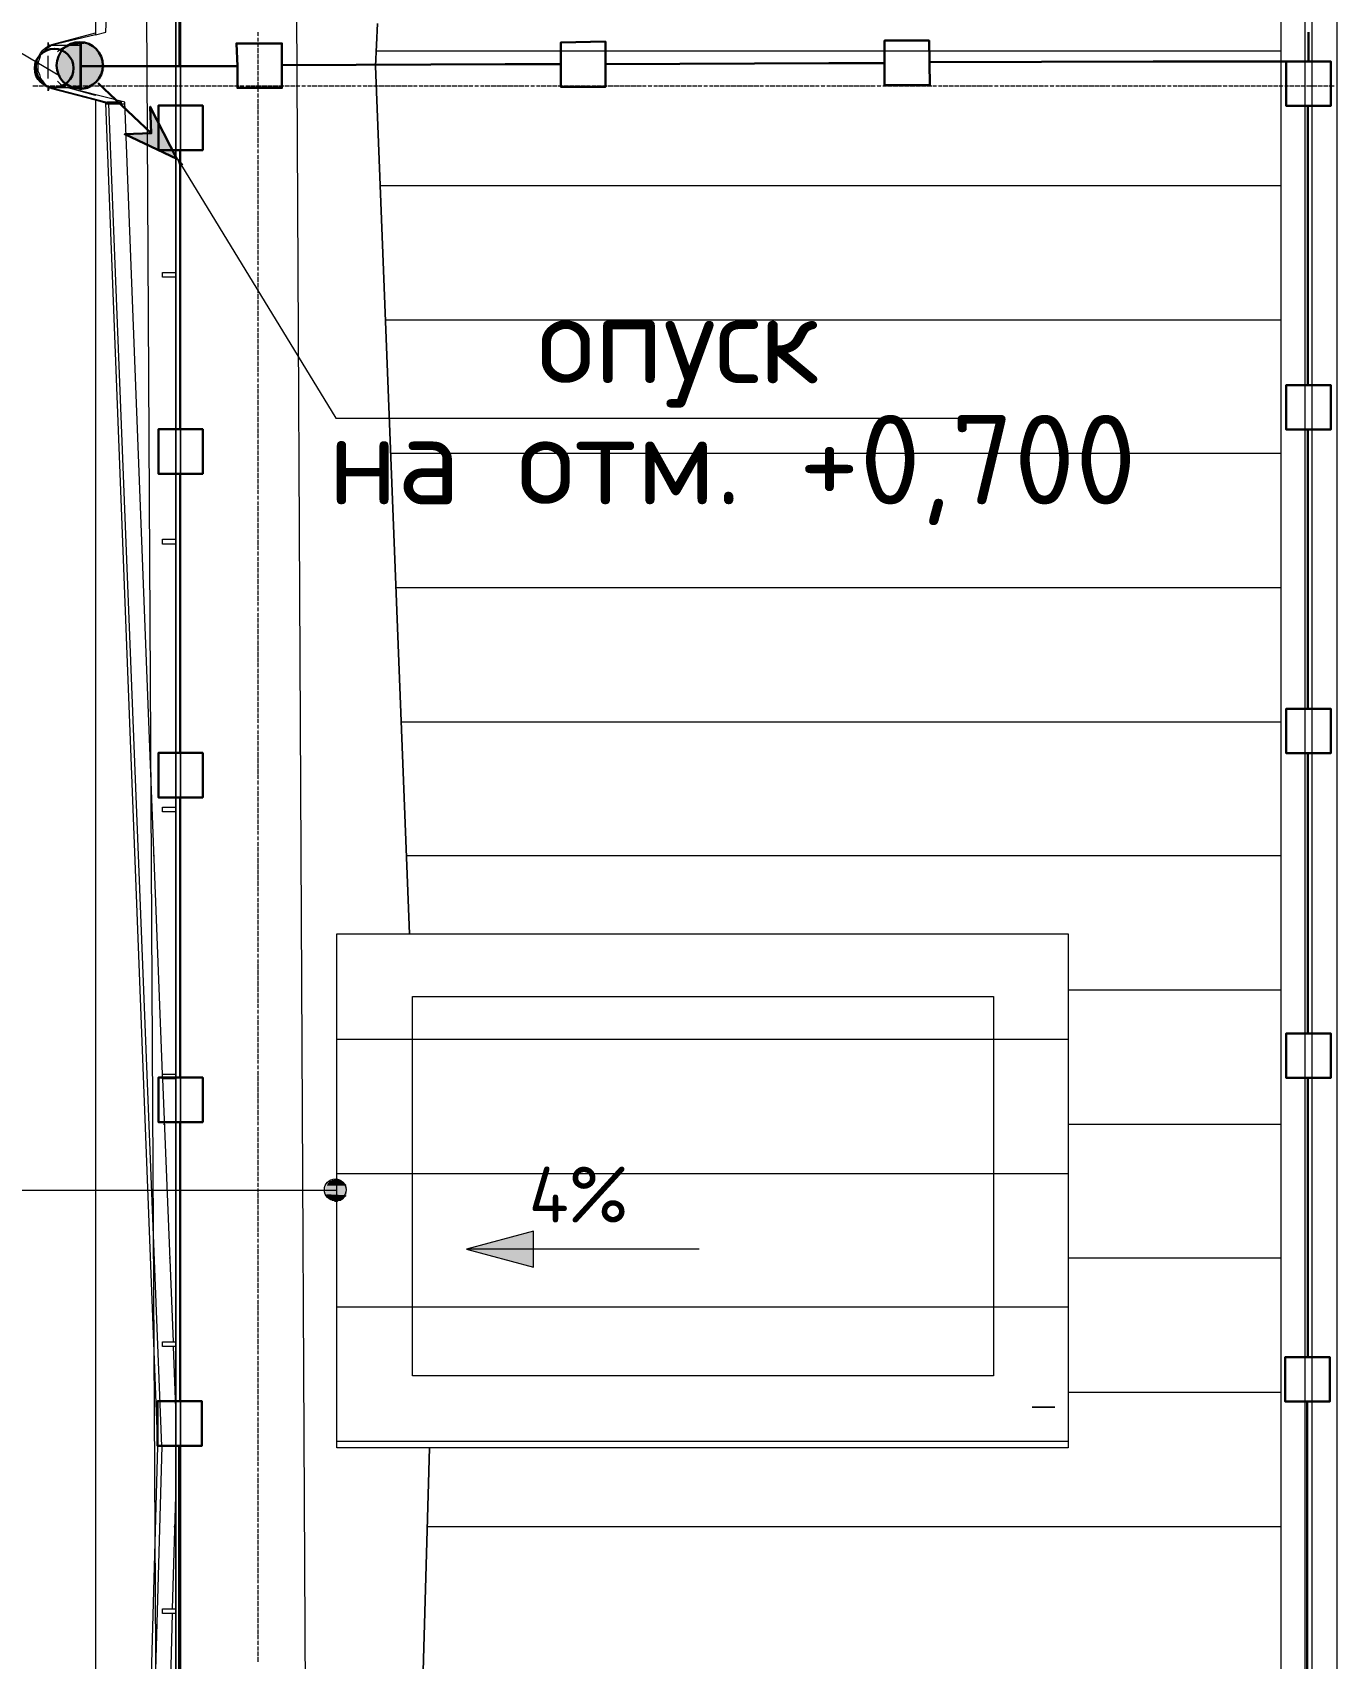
# Model space of a CAD drawing. Header units: millimetres. Extents: x -42533 to 645315, y 3457 to 82611.
# Drawn here: x 536172 to 542000, y 25284 to 32560 of the extents above; entities that cross this region are included whole.
import ezdxf

# ---------------------------------------------------------------- set-up
doc = ezdxf.new("R2010")
doc.units = ezdxf.units.MM
for name, color, linetype, true_color in [('PDF _!ЭОМ.Молниезащита', 7, 'Continuous', 0x954a95), ('PDF _Аннотация', 7, 'Continuous', 0xbababa), ('PDF _Антураж', 7, 'Continuous', 0xbababa), ('PDF _Крыша', 7, 'Continuous', 0xbababa), ('PDF _Крыша штриховка', 7, 'Continuous', 0xbababa), ('PDF _Обобщенные модели', 7, 'Continuous', 0xbababa), ('PDF _Ограждение', 7, 'Continuous', 0xbababa), ('PDF _Оси', 7, 'Continuous', 0xbababa), ('PDF _Отметки', 7, 'Continuous', 0xbababa), ('PDF _Размеры', 7, 'Continuous', 0xbababa)]:
    doc.layers.add(name, color=color, linetype=linetype, true_color=true_color)
doc.layers.add('PDF _Линии', color=7, linetype='Continuous')
doc.layers.add('PDF _Текст', color=7, linetype='Continuous')
doc.styles.add('PDF GOST Common', font='GOST_Common.ttf')
doc.styles.add('PDF ISOCPEUR', font='isocpeur.ttf')

msp = doc.modelspace()

# ---------------------------------------------------------------- linework, layer by layer
at = {"layer": 'PDF _!ЭОМ.Молниезащита', "color": 1, "lineweight": 30}
msp.add_lwpolyline([(530141.9, 44639, 0.234942), (527196, 28346.6, 0.234987), (538409.8, 16168)], format="xyb", dxfattribs=at)
at = {"layer": 'PDF _!ЭОМ.Молниезащита', "lineweight": 30}
msp.add_lwpolyline([(534124, 42260.2, 0.255689), (531285, 30685.2, 0.255762), (539501.6, 22054.6)], format="xyb", dxfattribs=at)
at = {"layer": 'PDF _!ЭОМ.Молниезащита', "color": 5, "lineweight": 30}
for points in [[(536830.8, 32409.5), (536830.8, 33409.1), (536830.8, 33659), (536733.4, 33659), (536733.4, 33858), (536932.5, 33858), (536932.5, 33659), (536830.8, 33659)], [(540189.5, 32426.5), (541189, 32430.7), (541883.6, 32430.7), (541883.6, 32562)], [(536390.4, 32409.5), (537089.2, 32409.5), (537085, 32511.2), (537288.3, 32511.2), (537288.3, 32312.1), (537089.2, 32312.1), (537089.2, 32409.5)], [(537288.3, 32413.8), (538287.8, 32418), (538537.7, 32418), (538537.7, 32515.4), (538736.7, 32519.7), (538736.7, 32316.4), (538537.7, 32316.4), (538537.7, 32418)], [(538736.7, 32418), (539736.3, 32422.3), (539986.2, 32422.3), (539986.2, 32523.9), (540185.2, 32523.9), (540189.5, 32324.8), (539986.2, 32324.8), (539986.2, 32422.3)], [(541881.5, 30982.2), (541881.5, 31981.8), (541881.5, 32231.7), (541784.1, 32231.7), (541784.1, 32430.7), (541983.1, 32430.7), (541983.1, 32231.7), (541881.5, 32231.7)], [(536833, 30784.5), (536833, 31784), (536833, 32033.9), (536735.5, 32033.9), (536735.5, 32233), (536934.6, 32233), (536934.6, 32033.9), (536833, 32033.9)], [(541881.5, 29533.7), (541881.5, 30533.3), (541881.5, 30783.2), (541784.1, 30783.2), (541784.1, 30982.2), (541983.1, 30982.2), (541983.1, 30783.2), (541881.5, 30783.2)], [(536833, 29336), (536833, 30335.5), (536833, 30585.4), (536735.5, 30585.4), (536735.5, 30784.5), (536934.6, 30784.5), (536934.6, 30585.4), (536833, 30585.4)], [(541881.5, 28081), (541881.5, 29084.8), (541881.5, 29334.7), (541784.1, 29334.7), (541784.1, 29533.7), (541983.1, 29533.7), (541983.1, 29334.7), (541881.5, 29334.7)], [(536833, 27883.3), (536833, 28887), (536833, 29136.9), (536735.5, 29136.9), (536735.5, 29336), (536934.6, 29336), (536934.6, 29136.9), (536833, 29136.9)], [(541881.5, 26632.5), (541881.5, 27632.1), (541881.5, 27882), (541784.1, 27882), (541784.1, 28081), (541983.1, 28081), (541983.1, 27882), (541881.5, 27882)], [(536833, 26434.8), (536833, 27434.3), (536833, 27684.2), (536735.5, 27684.2), (536735.5, 27883.3), (536934.6, 27883.3), (536934.6, 27684.2), (536833, 27684.2)], [(541877.3, 25184), (541877.3, 26183.6), (541877.3, 26433.5), (541779.8, 26433.5), (541779.8, 26632.5), (541978.9, 26632.5), (541978.9, 26433.5), (541877.3, 26433.5)], [(536828.7, 24986.3), (536828.7, 25985.8), (536828.7, 26235.7), (536731.3, 26235.7), (536731.3, 26434.8), (536930.4, 26434.8), (536930.4, 26235.7), (536828.7, 26235.7)]]:
    msp.add_lwpolyline(points, dxfattribs=at)
at = {"layer": 'PDF _!ЭОМ.Молниезащита', "lineweight": 30}
msp.add_lwpolyline([(536466.6, 32333.3), (536703.8, 32108.8), (536585.2, 32104.6), (536818.1, 31994.5), (536699.5, 32227.4), (536703.8, 32108.8)], dxfattribs=at)
at = {"layer": 'PDF _!ЭОМ.Молниезащита', "color": 251, "lineweight": 5, "true_color": 0x545454}
msp.add_lwpolyline([(536839.3, 31964.8), (537529.7, 30834), (540426.6, 30834)], dxfattribs=at)
at = {"layer": 'PDF _!ЭОМ.Молниезащита', "color": 116, "lineweight": 30, "true_color": 0x136734}
msp.add_circle((543274.8, 33878.4), 12301.6, dxfattribs=at)
at = {"layer": 'PDF _!ЭОМ.Молниезащита', "lineweight": 30}
msp.add_circle((536383.6, 32412.9), 103.8, dxfattribs=at)
at = {"layer": 'PDF _!ЭОМ.Молниезащита', "lineweight": 13}
msp.add_arc((541973.2, 33883.9), 18066.6, 258.64082, 32.4196, dxfattribs=at)
at = {"layer": 'PDF _!ЭОМ.Молниезащита', "transparency": 33554559}
for points in [[(536487.8, 32447.7), (536292.9, 32447.7), (536479.3, 32464.6)], [(536292.9, 32447.7), (536479.3, 32464.6), (536301.4, 32464.6)], [(536479.3, 32464.6), (536301.4, 32464.6), (536466.6, 32477.3)], [(536301.4, 32464.6), (536466.6, 32477.3), (536314.1, 32477.3)], [(536466.6, 32477.3), (536314.1, 32477.3), (536453.9, 32494.3)], [(536314.1, 32477.3), (536453.9, 32494.3), (536326.8, 32494.3)], [(536453.9, 32494.3), (536326.8, 32494.3), (536437, 32502.7)], [(536326.8, 32494.3), (536437, 32502.7), (536343.8, 32502.7)], [(536437, 32502.7), (536343.8, 32502.7), (536420, 32511.2)], [(536343.8, 32502.7), (536420, 32511.2), (536360.7, 32511.2)], [(536420, 32511.2), (536360.7, 32511.2), (536398.8, 32511.2)], [(536360.7, 32511.2), (536398.8, 32511.2), (536381.9, 32511.2)], [(536496.2, 32409.5), (536284.5, 32409.5), (536492, 32426.5)], [(536284.5, 32409.5), (536492, 32426.5), (536288.7, 32426.5)], [(536288.7, 32388.4), (536496.2, 32409.5), (536284.5, 32409.5)], [(536492, 32426.5), (536288.7, 32426.5), (536487.8, 32447.7)], [(536288.7, 32426.5), (536487.8, 32447.7), (536292.9, 32447.7)], [(536492, 32388.4), (536288.7, 32388.4), (536496.2, 32409.5)], [(536292.9, 32371.4), (536492, 32388.4), (536288.7, 32388.4)], [(536487.8, 32371.4), (536292.9, 32371.4), (536492, 32388.4)], [(536301.4, 32354.5), (536487.8, 32371.4), (536292.9, 32371.4)], [(536479.3, 32354.5), (536301.4, 32354.5), (536487.8, 32371.4)], [(536314.1, 32337.5), (536479.3, 32354.5), (536301.4, 32354.5)], [(536466.6, 32337.5), (536314.1, 32337.5), (536479.3, 32354.5)], [(536326.8, 32324.8), (536466.6, 32337.5), (536314.1, 32337.5)], [(536453.9, 32324.8), (536326.8, 32324.8), (536466.6, 32337.5)], [(536343.8, 32316.4), (536453.9, 32324.8), (536326.8, 32324.8)], [(536437, 32316.4), (536343.8, 32316.4), (536453.9, 32324.8)], [(536360.7, 32307.9), (536437, 32316.4), (536343.8, 32316.4)], [(536420, 32307.9), (536360.7, 32307.9), (536437, 32316.4)], [(536381.9, 32303.7), (536420, 32307.9), (536360.7, 32307.9)], [(536398.8, 32303.7), (536381.9, 32303.7), (536420, 32307.9)], [(536703.8, 32108.8), (536763.1, 32108.8), (536699.5, 32227.4)], [(536585.2, 32104.6), (536703.8, 32108.8), (536763.1, 32108.8)], [(536585.2, 32104.6), (536763.1, 32104.6), (536763.1, 32108.8)], [(536818.1, 31994.5), (536763.1, 32104.6), (536585.2, 32104.6)]]:
    msp.add_solid(points, dxfattribs=at)
at = {"layer": 'PDF _!ЭОМ.Молниезащита', "color": 251, "true_color": 0x545454, "transparency": 33554559}
msp.add_solid([(536830.8, 31960.6), (536813.9, 32007.2), (536847.8, 31969.1)], dxfattribs=at)
at = {"layer": 'PDF _Аннотация', "color": 8, "lineweight": 9}
msp.add_lwpolyline([(536297.2, 32363), (534717.4, 33299), (534459, 33299), (534420.9, 33299)], dxfattribs=at)
at = {"layer": 'PDF _Антураж', "color": 8, "lineweight": 18}
msp.add_lwpolyline([(537860, 28525.7), (537707.6, 32409.5), (537716, 32600.1), (537707.6, 32409.5)], close=True, dxfattribs=at)
msp.add_lwpolyline([(536453.9, 32257.1), (536259.1, 32307.9, -0.698204), (536259.1, 32507), (536453.9, 32557.8)], format="xyb", dxfattribs=at)
for points in [[(536453.9, 32549.3), (536259.1, 32502.7), (536246.4, 32494.3), (536233.7, 32485.8), (536220.9, 32473.1), (536208.2, 32460.4), (536204, 32443.4), (536195.5, 32422.3), (536195.5, 32405.3), (536195.5, 32388.4), (536204, 32371.4), (536208.2, 32354.5), (536220.9, 32337.5), (536233.7, 32324.8), (536246.4, 32316.4), (536259.1, 32312.1), (536504.7, 32248.6)], [(536259.1, 32502.7), (536331.1, 32502.7), (536314.1, 32494.3), (536297.2, 32485.8), (536284.5, 32473.1)], [(536754.6, 27898.9), (536585.2, 32248.6), (536386.1, 32299.4), (536386.1, 32515.4), (536331.1, 32502.7)], [(537707.6, 32409.5), (537707.6, 32409.5)], [(536284.5, 32341.8), (536297.2, 32329.1), (536314.1, 32316.4), (536331.1, 32312.1), (536259.1, 32312.1)], [(536453.9, 32278.3), (536331.1, 32312.1)], [(536504.7, 32244.4), (536500.5, 32244.4)], [(536500.5, 32240.1), (536513.2, 32240.1)], [(536572.5, 32248.6), (536504.7, 32248.6), (536504.7, 32244.4), (536572.5, 32244.4)], [(536733.4, 26234.4), (536750.4, 26234.4), (536813.9, 26234.4), (536750.4, 26234.4), (536513.2, 32240.1), (536585.2, 32240.1)], [(536754.6, 27877.7), (536801.2, 26700.3)], [(536801.2, 26679.1), (536813.9, 26365.7)], [(536733.4, 26238.6), (536750.4, 26234.4), (536576.7, 20055), (536559.8, 20055)], [(537817.7, 21126.6), (537805, 21126.6), (537949, 26225.9), (537805, 21126.6)], [(536813.9, 26060.8), (536797, 25505.9)], [(536797, 25484.8), (536767.3, 24307.3)]]:
    msp.add_lwpolyline(points, dxfattribs=at)
at = {"layer": 'PDF _Крыша', "color": 8, "lineweight": 9}
msp.add_lwpolyline([(536453.9, 32282.5), (536453.9, 32278.3)], dxfattribs=at)
msp.add_lwpolyline([(537533.9, 26225.9), (537533.9, 28525.7), (540807.8, 28525.7), (540807.8, 26225.9)], close=True, dxfattribs=at)
at = {"layer": 'PDF _Крыша штриховка', "color": 8, "lineweight": 9}
for points in [[(537711.8, 32477.3), (541760.8, 32477.3)], [(536597.9, 31875.9), (536597.9, 31875.9)], [(537728.7, 31875.9), (541760.8, 31875.9)], [(536619.1, 31274.5), (536623.3, 31274.5)], [(537754.1, 31274.5), (541760.8, 31274.5)], [(536644.5, 30677.3), (536644.5, 30677.3)], [(537775.3, 30677.3), (541760.8, 30677.3)], [(536665.7, 30075.9), (536669.9, 30075.9)], [(537800.7, 30075.9), (541760.8, 30075.9)], [(536691.1, 29474.5), (536691.1, 29474.5)], [(537821.9, 29474.5), (541760.8, 29474.5)], [(536712.2, 28877.3), (536716.5, 28877.3)], [(537847.3, 28877.3), (541760.8, 28877.3)], [(536737.7, 28275.8), (536737.7, 28275.8)], [(540807.8, 28275.8), (541760.8, 28275.8)], [(537533.9, 28055.6), (540807.8, 28055.6)], [(536758.8, 27674.4), (536763.1, 27674.4)], [(540807.8, 27674.4), (541760.8, 27674.4)], [(537533.9, 27454.2), (540807.8, 27454.2)], [(536784.2, 27077.2), (536788.5, 27077.2)], [(540807.8, 27077.2), (541760.8, 27077.2)], [(537533.9, 26857), (540807.8, 26857)], [(536809.7, 26475.8), (536809.7, 26475.8)], [(540807.8, 26475.8), (541760.8, 26475.8)], [(537533.9, 26255.6), (540807.8, 26255.6)], [(536805.4, 25874.4), (536809.7, 25874.4)], [(537940.5, 25874.4), (541760.8, 25874.4)]]:
    msp.add_lwpolyline(points, dxfattribs=at)
at = {"layer": 'PDF _Линии', "color": 8, "lineweight": 9}
for points in [[(553827.3, 24730.9), (582318.5, 24654.6), (582229.5, 32125.8), (589577.9, 32125.8), (589577.9, 54975.5), (598506, 54975.5), (598785.5, 20686.1), (592369, 20686.1), (592432.5, 12524.6), (585626.3, 12571.2), (585592.4, 14451.7), (550752.4, 14451.7), (550752.4, 12478), (543802.2, 12478), (543764.1, 20783.5), (537415.3, 20800.5), (537356, 32655.2)], [(536682.6, 32651), (536750.4, 20131.3), (543124.6, 20114.3)]]:
    msp.add_lwpolyline(points, dxfattribs=at)
for points in [[(536500.5, 32562), (536720.7, 38250.1), (536500.5, 43929.7), (536453.9, 43942.4), (536453.9, 32549.3)], [(536873.2, 19877.2), (536869, 19906.8), (536559.8, 19974.6), (536733.4, 26234.4), (536500.5, 32244.4), (536453.9, 32257.1), (536453.9, 19877.2)], [(540473.2, 26547.8), (537872.7, 26547.8), (537872.7, 28246.2), (540473.2, 28246.2)]]:
    msp.add_lwpolyline(points, close=True, dxfattribs=at)
at = {"layer": 'PDF _Линии', "color": 8, "lineweight": 30}
msp.add_circle((536269.3, 32400.2), 86.8, dxfattribs=at)
at = {"layer": 'PDF _Обобщенные модели', "color": 8, "lineweight": 18}
msp.add_lwpolyline([(542010.7, 24866.4), (541900.5, 24866.4), (541866.7, 24866.4), (541760.8, 24866.4), (541760.8, 50863), (541866.7, 50863), (541900.5, 50863), (542010.7, 50863)], close=True, dxfattribs=at)
for points in [[(541866.7, 50863), (541866.7, 24866.4)], [(541900.5, 24866.4), (541900.5, 50863)], [(536242.1, 32494.3), (536242.1, 32515.4), (536242.1, 32507), (536250.6, 32502.7)], [(536242.1, 32354.5), (536242.1, 32409.5), (536242.1, 32456.1)], [(536339.5, 32502.7), (536369.2, 32502.7), (536386.1, 32502.7)], [(536390.4, 32507), (536390.4, 32515.4), (536390.4, 32409.5), (536390.4, 32303.7), (536390.4, 32307.9)], [(536246.4, 32312.1), (536242.1, 32299.4), (536242.1, 32316.4)], [(536386.1, 32312.1), (536377.7, 32316.4), (536364.9, 32316.4), (536326.8, 32312.1)]]:
    msp.add_lwpolyline(points, dxfattribs=at)
at = {"layer": 'PDF _Ограждение', "color": 8, "lineweight": 9}
for points in [[(536813.9, 20499.8), (536813.9, 55458.3), (536835.1, 55458.3), (536835.1, 20512.5), (536835.1, 55458.3), (536813.9, 55458.3), (536813.9, 20499.8), (536822.4, 20499.8)], [(536754.6, 31486.2), (536792.7, 31486.2), (536813.9, 31486.2), (536813.9, 31465.1), (536792.7, 31465.1), (536754.6, 31465.1)], [(536754.6, 30291.9), (536792.7, 30291.9), (536813.9, 30291.9), (536813.9, 30270.7), (536792.7, 30270.7), (536754.6, 30270.7)], [(536754.6, 29093.3), (536792.7, 29093.3), (536813.9, 29093.3), (536813.9, 29072.1), (536792.7, 29072.1), (536754.6, 29072.1)], [(536754.6, 27898.9), (536792.7, 27898.9), (536813.9, 27898.9), (536813.9, 27877.7), (536792.7, 27877.7), (536754.6, 27877.7)], [(536754.6, 26700.3), (536792.7, 26700.3), (536813.9, 26700.3), (536813.9, 26679.1), (536792.7, 26679.1), (536754.6, 26679.1)], [(536754.6, 25505.9), (536792.7, 25505.9), (536813.9, 25505.9), (536813.9, 25484.8), (536792.7, 25484.8), (536754.6, 25484.8)]]:
    msp.add_lwpolyline(points, close=True, dxfattribs=at)
msp.add_lwpolyline([(540748.5, 26408.1), (540646.9, 26408.1), (540748.5, 26408.1)], dxfattribs=at)
at = {"layer": 'PDF _Оси', "color": 8, "lineweight": 9}
for points in [[(537182.4, 32545.1), (537182.4, 32562)], [(537182.4, 32540.8), (537182.4, 32540.8)], [(537182.4, 32519.7), (537182.4, 32536.6)], [(537182.4, 32515.4), (537182.4, 32515.4)], [(537182.4, 32494.3), (537182.4, 32511.2)], [(537182.4, 32468.8), (537182.4, 32490)], [(537182.4, 32443.4), (537182.4, 32464.6)], [(537182.4, 32418), (537182.4, 32439.2)], [(537182.4, 32392.6), (537182.4, 32413.8)], [(537182.4, 32367.2), (537182.4, 32388.4)], [(536174.4, 32320.6), (536195.5, 32320.6)], [(536199.8, 32320.6), (536220.9, 32320.6)], [(536225.2, 32320.6), (536246.4, 32320.6)], [(536250.6, 32320.6), (536271.8, 32320.6)], [(536276, 32320.6), (536297.2, 32320.6)], [(536301.4, 32320.6), (536322.6, 32320.6)], [(536326.8, 32320.6), (536343.8, 32320.6)], [(536348, 32320.6), (536348, 32320.6)], [(536352.2, 32320.6), (536369.2, 32320.6)], [(536373.4, 32320.6), (536394.6, 32320.6)], [(536398.8, 32320.6), (536420, 32320.6)], [(536424.2, 32320.6), (536445.4, 32320.6)], [(536449.7, 32320.6), (536470.8, 32320.6)], [(536475.1, 32320.6), (536496.2, 32320.6)], [(536500.5, 32320.6), (536521.7, 32320.6)], [(536525.9, 32320.6), (536547.1, 32320.6)], [(536551.3, 32320.6), (536572.5, 32320.6)], [(536576.7, 32320.6), (536593.7, 32320.6)], [(536597.9, 32320.6), (536597.9, 32320.6)], [(536602.1, 32320.6), (536619.1, 32320.6)], [(536623.3, 32320.6), (536623.3, 32320.6)], [(536627.5, 32320.6), (536644.5, 32320.6)], [(536648.7, 32320.6), (536669.9, 32320.6)], [(536674.1, 32320.6), (536695.3, 32320.6)], [(536699.5, 32320.6), (536720.7, 32320.6)], [(536725, 32320.6), (536746.1, 32320.6)], [(536750.4, 32320.6), (536771.5, 32320.6)], [(536775.8, 32320.6), (536797, 32320.6)], [(536801.2, 32320.6), (536822.4, 32320.6)], [(536826.6, 32320.6), (536843.5, 32320.6)], [(536847.8, 32320.6), (536847.8, 32320.6)], [(536852, 32320.6), (536869, 32320.6)], [(536873.2, 32320.6), (536873.2, 32320.6)], [(536877.4, 32320.6), (536894.4, 32320.6)], [(536898.6, 32320.6), (536919.8, 32320.6)], [(536924, 32320.6), (536945.2, 32320.6)], [(536949.4, 32320.6), (536970.6, 32320.6)], [(536974.8, 32320.6), (536996, 32320.6)], [(537000.3, 32320.6), (537021.4, 32320.6)], [(537025.7, 32320.6), (537046.8, 32320.6)], [(537051.1, 32320.6), (537072.3, 32320.6)], [(537076.5, 32320.6), (537097.7, 32320.6)], [(537101.9, 32320.6), (537118.8, 32320.6)], [(537123.1, 32320.6), (537123.1, 32320.6)], [(537127.3, 32320.6), (537144.3, 32320.6)], [(537148.5, 32320.6), (537169.7, 32320.6)], [(537173.9, 32320.6), (537195.1, 32320.6)], [(537182.4, 32341.8), (537182.4, 32363)], [(537182.4, 32316.4), (537182.4, 32337.5)], [(537182.4, 32295.2), (537182.4, 32312.1)], [(537199.3, 32320.6), (537220.5, 32320.6)], [(537224.7, 32320.6), (537245.9, 32320.6)], [(537250.1, 32320.6), (537271.3, 32320.6)], [(537275.5, 32320.6), (537296.7, 32320.6)], [(537301, 32320.6), (537322.1, 32320.6)], [(537326.4, 32320.6), (537347.5, 32320.6)], [(537351.8, 32320.6), (537368.7, 32320.6)], [(537373, 32320.6), (537373, 32320.6)], [(537377.2, 32320.6), (537394.1, 32320.6)], [(537398.4, 32320.6), (537398.4, 32320.6)], [(537402.6, 32320.6), (537419.6, 32320.6)], [(537423.8, 32320.6), (537445, 32320.6)], [(537449.2, 32320.6), (537470.4, 32320.6)], [(537474.6, 32320.6), (537495.8, 32320.6)], [(537500, 32320.6), (537521.2, 32320.6)], [(537525.4, 32320.6), (537546.6, 32320.6)], [(537550.8, 32320.6), (537572, 32320.6)], [(537576.3, 32320.6), (537597.4, 32320.6)], [(537601.7, 32320.6), (537618.6, 32320.6)], [(537622.8, 32320.6), (537622.8, 32320.6)], [(537627.1, 32320.6), (537644, 32320.6)], [(537648.3, 32320.6), (537648.3, 32320.6)], [(537652.5, 32320.6), (537669.4, 32320.6)], [(537673.7, 32320.6), (537694.8, 32320.6)], [(537699.1, 32320.6), (537720.3, 32320.6)], [(537724.5, 32320.6), (537745.7, 32320.6)], [(537749.9, 32320.6), (537771.1, 32320.6)], [(537775.3, 32320.6), (537796.5, 32320.6)], [(537800.7, 32320.6), (537821.9, 32320.6)], [(537826.1, 32320.6), (537847.3, 32320.6)], [(537851.6, 32320.6), (537872.7, 32320.6)], [(537877, 32320.6), (537893.9, 32320.6)], [(537898.1, 32320.6), (537898.1, 32320.6)], [(537902.4, 32320.6), (537919.3, 32320.6)], [(537923.6, 32320.6), (537944.7, 32320.6)], [(537949, 32320.6), (537970.1, 32320.6)], [(537974.4, 32320.6), (537995.6, 32320.6)], [(537999.8, 32320.6), (538021, 32320.6)], [(538025.2, 32320.6), (538046.4, 32320.6)], [(538050.6, 32320.6), (538071.8, 32320.6)], [(538076, 32320.6), (538097.2, 32320.6)], [(538101.4, 32320.6), (538122.6, 32320.6)], [(538126.9, 32320.6), (538143.8, 32320.6)], [(538148, 32320.6), (538148, 32320.6)], [(538152.3, 32320.6), (538169.2, 32320.6)], [(538173.4, 32320.6), (538173.4, 32320.6)], [(538177.7, 32320.6), (538194.6, 32320.6)], [(538198.9, 32320.6), (538220, 32320.6)], [(538224.3, 32320.6), (538245.4, 32320.6)], [(538249.7, 32320.6), (538270.9, 32320.6)], [(538275.1, 32320.6), (538296.3, 32320.6)], [(538300.5, 32320.6), (538321.7, 32320.6)], [(538325.9, 32320.6), (538347.1, 32320.6)], [(538351.3, 32320.6), (538372.5, 32320.6)], [(538376.7, 32320.6), (538393.7, 32320.6)], [(538397.9, 32320.6), (538397.9, 32320.6)], [(538402.2, 32320.6), (538419.1, 32320.6)], [(538423.3, 32320.6), (538423.3, 32320.6)], [(538427.6, 32320.6), (538444.5, 32320.6)], [(538448.7, 32320.6), (538469.9, 32320.6)], [(538474.2, 32320.6), (538495.3, 32320.6)], [(538499.6, 32320.6), (538520.7, 32320.6)], [(538525, 32320.6), (538546.2, 32320.6)], [(538550.4, 32320.6), (538571.6, 32320.6)], [(538575.8, 32320.6), (538597, 32320.6)], [(538601.2, 32320.6), (538622.4, 32320.6)], [(538626.6, 32320.6), (538647.8, 32320.6)], [(538652, 32320.6), (538669, 32320.6)], [(538673.2, 32320.6), (538673.2, 32320.6)], [(538677.4, 32320.6), (538694.4, 32320.6)], [(538698.6, 32320.6), (538719.8, 32320.6)], [(538724, 32320.6), (538745.2, 32320.6)], [(538749.5, 32320.6), (538770.6, 32320.6)], [(538774.9, 32320.6), (538796, 32320.6)], [(538800.3, 32320.6), (538821.5, 32320.6)], [(538825.7, 32320.6), (538846.9, 32320.6)], [(538851.1, 32320.6), (538872.3, 32320.6)], [(538876.5, 32320.6), (538897.7, 32320.6)], [(538901.9, 32320.6), (538918.9, 32320.6)], [(538923.1, 32320.6), (538923.1, 32320.6)], [(538927.3, 32320.6), (538944.3, 32320.6)], [(538948.5, 32320.6), (538948.5, 32320.6)], [(538952.7, 32320.6), (538969.7, 32320.6)], [(538973.9, 32320.6), (538995.1, 32320.6)], [(538999.3, 32320.6), (539020.5, 32320.6)], [(539024.7, 32320.6), (539045.9, 32320.6)], [(539050.2, 32320.6), (539071.3, 32320.6)], [(539075.6, 32320.6), (539096.7, 32320.6)], [(539101, 32320.6), (539122.2, 32320.6)], [(539126.4, 32320.6), (539147.6, 32320.6)], [(539151.8, 32320.6), (539168.7, 32320.6)], [(539173, 32320.6), (539173, 32320.6)], [(539177.2, 32320.6), (539194.2, 32320.6)], [(539198.4, 32320.6), (539198.4, 32320.6)], [(539202.6, 32320.6), (539219.6, 32320.6)], [(539223.8, 32320.6), (539245, 32320.6)], [(539249.2, 32320.6), (539270.4, 32320.6)], [(539274.6, 32320.6), (539295.8, 32320.6)], [(539300, 32320.6), (539321.2, 32320.6)], [(539325.5, 32320.6), (539346.6, 32320.6)], [(539350.9, 32320.6), (539372, 32320.6)], [(539376.3, 32320.6), (539397.5, 32320.6)], [(539401.7, 32320.6), (539422.9, 32320.6)], [(539427.1, 32320.6), (539444, 32320.6)], [(539448.3, 32320.6), (539448.3, 32320.6)], [(539452.5, 32320.6), (539469.5, 32320.6)], [(539473.7, 32320.6), (539494.9, 32320.6)], [(539499.1, 32320.6), (539520.3, 32320.6)], [(539524.5, 32320.6), (539545.7, 32320.6)], [(539549.9, 32320.6), (539571.1, 32320.6)], [(539575.3, 32320.6), (539596.5, 32320.6)], [(539600.8, 32320.6), (539621.9, 32320.6)], [(539626.2, 32320.6), (539647.3, 32320.6)], [(539651.6, 32320.6), (539672.8, 32320.6)], [(539677, 32320.6), (539693.9, 32320.6)], [(539698.2, 32320.6), (539698.2, 32320.6)], [(539702.4, 32320.6), (539719.3, 32320.6)], [(539723.6, 32320.6), (539723.6, 32320.6)], [(539727.8, 32320.6), (539744.8, 32320.6)], [(539749, 32320.6), (539770.2, 32320.6)], [(539774.4, 32320.6), (539795.6, 32320.6)], [(539799.8, 32320.6), (539821, 32320.6)], [(539825.2, 32320.6), (539846.4, 32320.6)], [(539850.6, 32320.6), (539871.8, 32320.6)], [(539876.1, 32320.6), (539897.2, 32320.6)], [(539901.5, 32320.6), (539922.6, 32320.6)], [(539926.9, 32320.6), (539943.8, 32320.6)], [(539948.1, 32320.6), (539948.1, 32320.6)], [(539952.3, 32320.6), (539969.2, 32320.6)], [(539973.5, 32320.6), (539973.5, 32320.6)], [(539977.7, 32320.6), (539994.6, 32320.6)], [(539998.9, 32320.6), (540020.1, 32320.6)], [(540024.3, 32320.6), (540045.5, 32320.6)], [(540049.7, 32320.6), (540070.9, 32320.6)], [(540075.1, 32320.6), (540096.3, 32320.6)], [(540100.5, 32320.6), (540121.7, 32320.6)], [(540125.9, 32320.6), (540147.1, 32320.6)], [(540151.4, 32320.6), (540172.5, 32320.6)], [(540176.8, 32320.6), (540197.9, 32320.6)], [(540202.2, 32320.6), (540219.1, 32320.6)], [(540223.4, 32320.6), (540223.4, 32320.6)], [(540227.6, 32320.6), (540244.5, 32320.6)], [(540248.8, 32320.6), (540269.9, 32320.6)], [(540274.2, 32320.6), (540295.4, 32320.6)], [(540299.6, 32320.6), (540320.8, 32320.6)], [(540325, 32320.6), (540346.2, 32320.6)], [(540350.4, 32320.6), (540371.6, 32320.6)], [(540375.8, 32320.6), (540397, 32320.6)], [(540401.2, 32320.6), (540422.4, 32320.6)], [(540426.6, 32320.6), (540447.8, 32320.6)], [(540452.1, 32320.6), (540469, 32320.6)], [(540473.2, 32320.6), (540473.2, 32320.6)], [(540477.5, 32320.6), (540494.4, 32320.6)], [(540498.6, 32320.6), (540498.6, 32320.6)], [(540502.9, 32320.6), (540519.8, 32320.6)], [(540524.1, 32320.6), (540545.2, 32320.6)], [(540549.5, 32320.6), (540570.6, 32320.6)], [(540574.9, 32320.6), (540596.1, 32320.6)], [(540600.3, 32320.6), (540621.5, 32320.6)], [(540625.7, 32320.6), (540646.9, 32320.6)], [(540651.1, 32320.6), (540672.3, 32320.6)], [(540676.5, 32320.6), (540697.7, 32320.6)], [(540701.9, 32320.6), (540718.9, 32320.6)], [(540723.1, 32320.6), (540723.1, 32320.6)], [(540727.4, 32320.6), (540744.3, 32320.6)], [(540748.5, 32320.6), (540748.5, 32320.6)], [(540752.8, 32320.6), (540769.7, 32320.6)], [(540773.9, 32320.6), (540795.1, 32320.6)], [(540799.4, 32320.6), (540820.5, 32320.6)], [(540824.8, 32320.6), (540845.9, 32320.6)], [(540850.2, 32320.6), (540871.4, 32320.6)], [(540875.6, 32320.6), (540896.8, 32320.6)], [(540901, 32320.6), (540922.2, 32320.6)], [(540926.4, 32320.6), (540947.6, 32320.6)], [(540951.8, 32320.6), (540973, 32320.6)], [(540977.2, 32320.6), (540994.2, 32320.6)], [(540998.4, 32320.6), (540998.4, 32320.6)], [(541002.7, 32320.6), (541019.6, 32320.6)], [(541023.8, 32320.6), (541045, 32320.6)], [(541049.2, 32320.6), (541070.4, 32320.6)], [(541074.7, 32320.6), (541095.8, 32320.6)], [(541100.1, 32320.6), (541121.2, 32320.6)], [(541125.5, 32320.6), (541146.7, 32320.6)], [(541150.9, 32320.6), (541172.1, 32320.6)], [(541176.3, 32320.6), (541197.5, 32320.6)], [(541201.7, 32320.6), (541222.9, 32320.6)], [(541227.1, 32320.6), (541244.1, 32320.6)], [(541248.3, 32320.6), (541248.3, 32320.6)], [(541252.5, 32320.6), (541269.5, 32320.6)], [(541273.7, 32320.6), (541273.7, 32320.6)], [(541278, 32320.6), (541294.9, 32320.6)], [(541299.1, 32320.6), (541320.3, 32320.6)], [(541324.5, 32320.6), (541345.7, 32320.6)], [(541350, 32320.6), (541371.1, 32320.6)], [(541375.4, 32320.6), (541396.5, 32320.6)], [(541400.8, 32320.6), (541422, 32320.6)], [(541426.2, 32320.6), (541447.4, 32320.6)], [(541451.6, 32320.6), (541472.8, 32320.6)], [(541477, 32320.6), (541494, 32320.6)], [(541498.2, 32320.6), (541498.2, 32320.6)], [(541502.4, 32320.6), (541519.4, 32320.6)], [(541523.6, 32320.6), (541523.6, 32320.6)], [(541527.8, 32320.6), (541544.8, 32320.6)], [(541549, 32320.6), (541570.2, 32320.6)], [(541574.4, 32320.6), (541595.6, 32320.6)], [(541599.8, 32320.6), (541621, 32320.6)], [(541625.3, 32320.6), (541646.4, 32320.6)], [(541650.7, 32320.6), (541671.8, 32320.6)], [(541676.1, 32320.6), (541697.3, 32320.6)], [(541701.5, 32320.6), (541722.7, 32320.6)], [(541726.9, 32320.6), (541748.1, 32320.6)], [(541752.3, 32320.6), (541769.3, 32320.6)], [(541773.5, 32320.6), (541773.5, 32320.6)], [(541777.7, 32320.6), (541794.7, 32320.6)], [(541798.9, 32320.6), (541820.1, 32320.6)], [(541824.3, 32320.6), (541845.5, 32320.6)], [(541849.7, 32320.6), (541870.9, 32320.6)], [(541875.1, 32320.6), (541896.3, 32320.6)], [(541900.5, 32320.6), (541921.7, 32320.6)], [(541926, 32320.6), (541947.1, 32320.6)], [(541951.4, 32320.6), (541972.5, 32320.6)], [(541976.8, 32320.6), (541998, 32320.6)], [(537182.4, 32291), (537182.4, 32291)], [(537182.4, 32269.8), (537182.4, 32286.7)], [(537182.4, 32265.5), (537182.4, 32265.5)], [(537182.4, 32244.4), (537182.4, 32261.3)], [(537182.4, 32219), (537182.4, 32240.1)], [(537182.4, 32193.5), (537182.4, 32214.7)], [(537182.4, 32168.1), (537182.4, 32189.3)], [(537182.4, 32142.7), (537182.4, 32163.9)], [(537182.4, 32117.3), (537182.4, 32138.5)], [(537182.4, 32091.9), (537182.4, 32113.1)], [(537182.4, 32066.5), (537182.4, 32087.7)], [(537182.4, 32045.3), (537182.4, 32062.3)], [(537182.4, 32041.1), (537182.4, 32041.1)], [(537182.4, 32019.9), (537182.4, 32036.8)], [(537182.4, 32015.7), (537182.4, 32015.7)], [(537182.4, 31994.5), (537182.4, 32011.4)], [(537182.4, 31969.1), (537182.4, 31990.2)], [(537182.4, 31943.7), (537182.4, 31964.8)], [(537182.4, 31918.2), (537182.4, 31939.4)], [(537182.4, 31892.8), (537182.4, 31914)], [(537182.4, 31867.4), (537182.4, 31888.6)], [(537182.4, 31842), (537182.4, 31863.2)], [(537182.4, 31816.6), (537182.4, 31837.8)], [(537182.4, 31791.2), (537182.4, 31812.4)], [(537182.4, 31770), (537182.4, 31787)], [(537182.4, 31765.8), (537182.4, 31765.8)], [(537182.4, 31744.6), (537182.4, 31761.5)], [(537182.4, 31719.2), (537182.4, 31740.4)], [(537182.4, 31693.8), (537182.4, 31715)], [(537182.4, 31668.4), (537182.4, 31689.5)], [(537182.4, 31643), (537182.4, 31664.1)], [(537182.4, 31617.5), (537182.4, 31638.7)], [(537182.4, 31592.1), (537182.4, 31613.3)], [(537182.4, 31566.7), (537182.4, 31587.9)], [(537182.4, 31541.3), (537182.4, 31562.5)], [(537182.4, 31520.1), (537182.4, 31537.1)], [(537182.4, 31515.9), (537182.4, 31515.9)], [(537182.4, 31494.7), (537182.4, 31511.7)], [(537182.4, 31490.5), (537182.4, 31490.5)], [(537182.4, 31469.3), (537182.4, 31486.2)], [(537182.4, 31443.9), (537182.4, 31465.1)], [(537182.4, 31418.5), (537182.4, 31439.7)], [(537182.4, 31393.1), (537182.4, 31414.2)], [(537182.4, 31367.7), (537182.4, 31388.8)], [(537182.4, 31342.2), (537182.4, 31363.4)], [(537182.4, 31316.8), (537182.4, 31338)], [(537182.4, 31291.4), (537182.4, 31312.6)], [(537182.4, 31270.2), (537182.4, 31287.2)], [(537182.4, 31266), (537182.4, 31266)], [(537182.4, 31244.8), (537182.4, 31261.8)], [(537182.4, 31240.6), (537182.4, 31240.6)], [(537182.4, 31219.4), (537182.4, 31236.4)], [(537182.4, 31194), (537182.4, 31215.2)], [(537182.4, 31168.6), (537182.4, 31189.8)], [(537182.4, 31143.2), (537182.4, 31164.4)], [(537182.4, 31117.8), (537182.4, 31138.9)], [(537182.4, 31092.4), (537182.4, 31113.5)], [(537182.4, 31066.9), (537182.4, 31088.1)], [(537182.4, 31041.5), (537182.4, 31062.7)], [(537182.4, 31020.4), (537182.4, 31037.3)], [(537182.4, 31016.1), (537182.4, 31016.1)], [(537182.4, 30994.9), (537182.4, 31011.9)], [(537182.4, 30990.7), (537182.4, 30990.7)], [(537182.4, 30969.5), (537182.4, 30986.5)], [(537182.4, 30944.1), (537182.4, 30965.3)], [(537182.4, 30918.7), (537182.4, 30939.9)], [(537182.4, 30893.3), (537182.4, 30914.5)], [(537182.4, 30867.9), (537182.4, 30889.1)], [(537182.4, 30842.5), (537182.4, 30863.6)], [(537182.4, 30817.1), (537182.4, 30838.2)], [(537182.4, 30791.6), (537182.4, 30812.8)], [(537182.4, 30766.2), (537182.4, 30787.4)], [(537182.4, 30745.1), (537182.4, 30762)], [(537182.4, 30740.8), (537182.4, 30740.8)], [(537182.4, 30719.6), (537182.4, 30736.6)], [(537182.4, 30694.2), (537182.4, 30715.4)], [(537182.4, 30668.8), (537182.4, 30690)], [(537182.4, 30643.4), (537182.4, 30664.6)], [(537182.4, 30618), (537182.4, 30639.2)], [(537182.4, 30592.6), (537182.4, 30613.8)], [(537182.4, 30567.2), (537182.4, 30588.3)], [(537182.4, 30541.8), (537182.4, 30562.9)], [(537182.4, 30516.3), (537182.4, 30537.5)], [(537182.4, 30495.2), (537182.4, 30512.1)], [(537182.4, 30490.9), (537182.4, 30490.9)], [(537182.4, 30469.8), (537182.4, 30486.7)], [(537182.4, 30465.5), (537182.4, 30465.5)], [(537182.4, 30444.3), (537182.4, 30461.3)], [(537182.4, 30418.9), (537182.4, 30440.1)], [(537182.4, 30393.5), (537182.4, 30414.7)], [(537182.4, 30368.1), (537182.4, 30389.3)], [(537182.4, 30342.7), (537182.4, 30363.9)], [(537182.4, 30317.3), (537182.4, 30338.5)], [(537182.4, 30291.9), (537182.4, 30313.1)], [(537182.4, 30266.5), (537182.4, 30287.6)], [(537182.4, 30245.3), (537182.4, 30262.2)], [(537182.4, 30241.1), (537182.4, 30241.1)], [(537182.4, 30219.9), (537182.4, 30236.8)], [(537182.4, 30215.6), (537182.4, 30215.6)], [(537182.4, 30194.5), (537182.4, 30211.4)], [(537182.4, 30169.1), (537182.4, 30190.2)], [(537182.4, 30143.6), (537182.4, 30164.8)], [(537182.4, 30118.2), (537182.4, 30139.4)], [(537182.4, 30092.8), (537182.4, 30114)], [(537182.4, 30067.4), (537182.4, 30088.6)], [(537182.4, 30042), (537182.4, 30063.2)], [(537182.4, 30016.6), (537182.4, 30037.8)], [(537182.4, 29995.4), (537182.4, 30012.3)], [(537182.4, 29991.2), (537182.4, 29991.2)], [(537182.4, 29970), (537182.4, 29986.9)], [(537182.4, 29965.8), (537182.4, 29965.8)], [(537182.4, 29944.6), (537182.4, 29961.5)], [(537182.4, 29919.2), (537182.4, 29940.3)], [(537182.4, 29893.8), (537182.4, 29914.9)], [(537182.4, 29868.3), (537182.4, 29889.5)], [(537182.4, 29842.9), (537182.4, 29864.1)], [(537182.4, 29817.5), (537182.4, 29838.7)], [(537182.4, 29792.1), (537182.4, 29813.3)], [(537182.4, 29766.7), (537182.4, 29787.9)], [(537182.4, 29741.3), (537182.4, 29762.5)], [(537182.4, 29720.1), (537182.4, 29737)], [(537182.4, 29715.9), (537182.4, 29715.9)], [(537182.4, 29694.7), (537182.4, 29711.6)], [(537182.4, 29669.3), (537182.4, 29690.5)], [(537182.4, 29643.9), (537182.4, 29665)], [(537182.4, 29618.5), (537182.4, 29639.6)], [(537182.4, 29593), (537182.4, 29614.2)], [(537182.4, 29567.6), (537182.4, 29588.8)], [(537182.4, 29542.2), (537182.4, 29563.4)], [(537182.4, 29516.8), (537182.4, 29538)], [(537182.4, 29491.4), (537182.4, 29512.6)], [(537182.4, 29470.2), (537182.4, 29487.2)], [(537182.4, 29466), (537182.4, 29466)], [(537182.4, 29444.8), (537182.4, 29461.7)], [(537182.4, 29440.6), (537182.4, 29440.6)], [(537182.4, 29419.4), (537182.4, 29436.3)], [(537182.4, 29394), (537182.4, 29415.2)], [(537182.4, 29368.6), (537182.4, 29389.7)], [(537182.4, 29343.2), (537182.4, 29364.3)], [(537182.4, 29317.7), (537182.4, 29338.9)], [(537182.4, 29292.3), (537182.4, 29313.5)], [(537182.4, 29266.9), (537182.4, 29288.1)], [(537182.4, 29241.5), (537182.4, 29262.7)], [(537182.4, 29220.3), (537182.4, 29237.3)], [(537182.4, 29216.1), (537182.4, 29216.1)], [(537182.4, 29194.9), (537182.4, 29211.9)], [(537182.4, 29190.7), (537182.4, 29190.7)], [(537182.4, 29169.5), (537182.4, 29186.4)], [(537182.4, 29144.1), (537182.4, 29165.3)], [(537182.4, 29118.7), (537182.4, 29139.9)], [(537182.4, 29093.3), (537182.4, 29114.4)], [(537182.4, 29067.9), (537182.4, 29089)], [(537182.4, 29042.4), (537182.4, 29063.6)], [(537182.4, 29017), (537182.4, 29038.2)], [(537182.4, 28991.6), (537182.4, 29012.8)], [(537182.4, 28970.4), (537182.4, 28987.4)], [(537182.4, 28966.2), (537182.4, 28966.2)], [(537182.4, 28945), (537182.4, 28962)], [(537182.4, 28940.8), (537182.4, 28940.8)], [(537182.4, 28919.6), (537182.4, 28936.6)], [(537182.4, 28894.2), (537182.4, 28915.4)], [(537182.4, 28868.8), (537182.4, 28890)], [(537182.4, 28843.4), (537182.4, 28864.6)], [(537182.4, 28818), (537182.4, 28839.2)], [(537182.4, 28792.6), (537182.4, 28813.7)], [(537182.4, 28767.2), (537182.4, 28788.3)], [(537182.4, 28741.7), (537182.4, 28762.9)], [(537182.4, 28716.3), (537182.4, 28737.5)], [(537182.4, 28695.1), (537182.4, 28712.1)], [(537182.4, 28690.9), (537182.4, 28690.9)], [(537182.4, 28669.7), (537182.4, 28686.7)], [(537182.4, 28644.3), (537182.4, 28665.5)], [(537182.4, 28618.9), (537182.4, 28640.1)], [(537182.4, 28593.5), (537182.4, 28614.7)], [(537182.4, 28568.1), (537182.4, 28589.3)], [(537182.4, 28542.7), (537182.4, 28563.9)], [(537182.4, 28517.3), (537182.4, 28538.4)], [(537182.4, 28491.9), (537182.4, 28513)], [(537182.4, 28466.4), (537182.4, 28487.6)], [(537182.4, 28445.3), (537182.4, 28462.2)], [(537182.4, 28441), (537182.4, 28441)], [(537182.4, 28419.9), (537182.4, 28436.8)], [(537182.4, 28415.6), (537182.4, 28415.6)], [(537182.4, 28394.4), (537182.4, 28411.4)], [(537182.4, 28369), (537182.4, 28390.2)], [(537182.4, 28343.6), (537182.4, 28364.8)], [(537182.4, 28318.2), (537182.4, 28339.4)], [(537182.4, 28292.8), (537182.4, 28314)], [(537182.4, 28267.4), (537182.4, 28288.6)], [(537182.4, 28242), (537182.4, 28263.1)], [(537182.4, 28216.6), (537182.4, 28237.7)], [(537182.4, 28195.4), (537182.4, 28212.3)], [(537182.4, 28191.1), (537182.4, 28191.1)], [(537182.4, 28170), (537182.4, 28186.9)], [(537182.4, 28165.7), (537182.4, 28165.7)], [(537182.4, 28144.6), (537182.4, 28161.5)], [(537182.4, 28119.1), (537182.4, 28140.3)], [(537182.4, 28093.7), (537182.4, 28114.9)], [(537182.4, 28068.3), (537182.4, 28089.5)], [(537182.4, 28042.9), (537182.4, 28064.1)], [(537182.4, 28017.5), (537182.4, 28038.7)], [(537182.4, 27992.1), (537182.4, 28013.3)], [(537182.4, 27966.7), (537182.4, 27987.8)], [(537182.4, 27945.5), (537182.4, 27962.4)], [(537182.4, 27941.3), (537182.4, 27941.3)], [(537182.4, 27920.1), (537182.4, 27937)], [(537182.4, 27915.8), (537182.4, 27915.8)], [(537182.4, 27894.7), (537182.4, 27911.6)], [(537182.4, 27869.3), (537182.4, 27890.4)], [(537182.4, 27843.8), (537182.4, 27865)], [(537182.4, 27818.4), (537182.4, 27839.6)], [(537182.4, 27793), (537182.4, 27814.2)], [(537182.4, 27767.6), (537182.4, 27788.8)], [(537182.4, 27742.2), (537182.4, 27763.4)], [(537182.4, 27716.8), (537182.4, 27738)], [(537182.4, 27691.4), (537182.4, 27712.5)], [(537182.4, 27670.2), (537182.4, 27687.1)], [(537182.4, 27666), (537182.4, 27666)], [(537182.4, 27644.8), (537182.4, 27661.7)], [(537182.4, 27619.4), (537182.4, 27640.5)], [(537182.4, 27594), (537182.4, 27615.1)], [(537182.4, 27568.5), (537182.4, 27589.7)], [(537182.4, 27543.1), (537182.4, 27564.3)], [(537182.4, 27517.7), (537182.4, 27538.9)], [(537182.4, 27492.3), (537182.4, 27513.5)], [(537182.4, 27466.9), (537182.4, 27488.1)], [(537182.4, 27441.5), (537182.4, 27462.7)], [(537182.4, 27420.3), (537182.4, 27437.3)], [(537182.4, 27416.1), (537182.4, 27416.1)], [(537182.4, 27394.9), (537182.4, 27411.8)], [(537182.4, 27390.7), (537182.4, 27390.7)], [(537182.4, 27369.5), (537182.4, 27386.4)], [(537182.4, 27344.1), (537182.4, 27365.3)], [(537182.4, 27318.7), (537182.4, 27339.8)], [(537182.4, 27293.2), (537182.4, 27314.4)], [(537182.4, 27267.8), (537182.4, 27289)], [(537182.4, 27242.4), (537182.4, 27263.6)], [(537182.4, 27217), (537182.4, 27238.2)], [(537182.4, 27191.6), (537182.4, 27212.8)], [(537182.4, 27170.4), (537182.4, 27187.4)], [(537182.4, 27166.2), (537182.4, 27166.2)], [(537182.4, 27145), (537182.4, 27162)], [(537182.4, 27140.8), (537182.4, 27140.8)], [(537182.4, 27119.6), (537182.4, 27136.5)], [(537182.4, 27094.2), (537182.4, 27115.4)], [(537182.4, 27068.8), (537182.4, 27090)], [(537182.4, 27043.4), (537182.4, 27064.5)], [(537182.4, 27018), (537182.4, 27039.1)], [(537182.4, 26992.5), (537182.4, 27013.7)], [(537182.4, 26967.1), (537182.4, 26988.3)], [(537182.4, 26941.7), (537182.4, 26962.9)], [(537182.4, 26920.5), (537182.4, 26937.5)], [(537182.4, 26916.3), (537182.4, 26916.3)], [(537182.4, 26895.1), (537182.4, 26912.1)], [(537182.4, 26890.9), (537182.4, 26890.9)], [(537182.4, 26869.7), (537182.4, 26886.7)], [(537182.4, 26844.3), (537182.4, 26865.5)], [(537182.4, 26818.9), (537182.4, 26840.1)], [(537182.4, 26793.5), (537182.4, 26814.7)], [(537182.4, 26768.1), (537182.4, 26789.2)], [(537182.4, 26742.7), (537182.4, 26763.8)], [(537182.4, 26717.2), (537182.4, 26738.4)], [(537182.4, 26691.8), (537182.4, 26713)], [(537182.4, 26666.4), (537182.4, 26687.6)], [(537182.4, 26645.2), (537182.4, 26662.2)], [(537182.4, 26641), (537182.4, 26641)], [(537182.4, 26619.8), (537182.4, 26636.8)], [(537182.4, 26594.4), (537182.4, 26615.6)], [(537182.4, 26569), (537182.4, 26590.2)], [(537182.4, 26543.6), (537182.4, 26564.8)], [(537182.4, 26518.2), (537182.4, 26539.4)], [(537182.4, 26492.8), (537182.4, 26513.9)], [(537182.4, 26467.4), (537182.4, 26488.5)], [(537182.4, 26441.9), (537182.4, 26463.1)], [(537182.4, 26416.5), (537182.4, 26437.7)], [(537182.4, 26395.4), (537182.4, 26412.3)], [(537182.4, 26391.1), (537182.4, 26391.1)], [(537182.4, 26369.9), (537182.4, 26386.9)], [(537182.4, 26365.7), (537182.4, 26365.7)], [(537182.4, 26344.5), (537182.4, 26361.5)], [(537182.4, 26319.1), (537182.4, 26340.3)], [(537182.4, 26293.7), (537182.4, 26314.9)], [(537182.4, 26268.3), (537182.4, 26289.5)], [(537182.4, 26242.9), (537182.4, 26264.1)], [(537182.4, 26217.5), (537182.4, 26238.6)], [(537182.4, 26192.1), (537182.4, 26213.2)], [(537182.4, 26166.6), (537182.4, 26187.8)], [(537182.4, 26145.5), (537182.4, 26162.4)], [(537182.4, 26141.2), (537182.4, 26141.2)], [(537182.4, 26120.1), (537182.4, 26137)], [(537182.4, 26115.8), (537182.4, 26115.8)], [(537182.4, 26094.6), (537182.4, 26111.6)], [(537182.4, 26069.2), (537182.4, 26090.4)], [(537182.4, 26043.8), (537182.4, 26065)], [(537182.4, 26018.4), (537182.4, 26039.6)], [(537182.4, 25993), (537182.4, 26014.2)], [(537182.4, 25967.6), (537182.4, 25988.8)], [(537182.4, 25942.2), (537182.4, 25963.3)], [(537182.4, 25916.8), (537182.4, 25937.9)], [(537182.4, 25895.6), (537182.4, 25912.5)], [(537182.4, 25891.3), (537182.4, 25891.3)], [(537182.4, 25870.2), (537182.4, 25887.1)], [(537182.4, 25865.9), (537182.4, 25865.9)], [(537182.4, 25844.8), (537182.4, 25861.7)], [(537182.4, 25819.3), (537182.4, 25840.5)], [(537182.4, 25793.9), (537182.4, 25815.1)], [(537182.4, 25768.5), (537182.4, 25789.7)], [(537182.4, 25743.1), (537182.4, 25764.3)], [(537182.4, 25717.7), (537182.4, 25738.9)], [(537182.4, 25692.3), (537182.4, 25713.5)], [(537182.4, 25666.9), (537182.4, 25688.1)], [(537182.4, 25641.5), (537182.4, 25662.6)], [(537182.4, 25620.3), (537182.4, 25637.2)], [(537182.4, 25616.1), (537182.4, 25616.1)], [(537182.4, 25594.9), (537182.4, 25611.8)], [(537182.4, 25569.5), (537182.4, 25590.6)], [(537182.4, 25544.1), (537182.4, 25565.2)], [(537182.4, 25518.6), (537182.4, 25539.8)], [(537182.4, 25493.2), (537182.4, 25514.4)], [(537182.4, 25467.8), (537182.4, 25489)], [(537182.4, 25442.4), (537182.4, 25463.6)], [(537182.4, 25417), (537182.4, 25438.2)], [(537182.4, 25391.6), (537182.4, 25412.8)], [(537182.4, 25370.4), (537182.4, 25387.3)], [(537182.4, 25366.2), (537182.4, 25366.2)], [(537182.4, 25345), (537182.4, 25361.9)], [(537182.4, 25340.8), (537182.4, 25340.8)], [(537182.4, 25319.6), (537182.4, 25336.5)], [(537182.4, 25294.2), (537182.4, 25315.3)], [(537182.4, 25268.8), (537182.4, 25289.9)]]:
    msp.add_lwpolyline(points, dxfattribs=at)
at = {"layer": 'PDF _Отметки', "color": 8, "lineweight": 20}
msp.add_lwpolyline([(537533.9, 27378), (534717.4, 27378), (534179.5, 27378)], dxfattribs=at)
at = {"layer": 'PDF _Отметки', "lineweight": 9}
msp.add_circle((537527.2, 27381.1), 48.7, dxfattribs=at)
at = {"layer": 'PDF _Отметки', "transparency": 33554559}
for points in [[(537487.3, 27394.9), (537580.5, 27390.7), (537483.1, 27390.7)], [(537580.5, 27390.7), (537483.1, 27390.7), (537580.5, 27386.4)], [(537483.1, 27390.7), (537580.5, 27386.4), (537483.1, 27386.4)], [(537580.5, 27386.4), (537483.1, 27386.4), (537580.5, 27382.2)], [(537483.1, 27386.4), (537580.5, 27382.2), (537483.1, 27382.2)], [(537580.5, 27382.2), (537483.1, 27382.2), (537580.5, 27378)], [(537483.1, 27382.2), (537580.5, 27378), (537483.1, 27378)], [(537580.5, 27378), (537483.1, 27378), (537580.5, 27373.7)], [(537483.1, 27378), (537580.5, 27373.7), (537483.1, 27373.7)], [(537580.5, 27373.7), (537483.1, 27373.7), (537580.5, 27369.5)], [(537483.1, 27373.7), (537580.5, 27369.5), (537483.1, 27369.5)], [(537580.5, 27369.5), (537483.1, 27369.5), (537580.5, 27365.3)], [(537483.1, 27369.5), (537580.5, 27365.3), (537483.1, 27365.3)], [(537580.5, 27365.3), (537483.1, 27365.3), (537580.5, 27361)], [(537483.1, 27365.3), (537580.5, 27361), (537487.3, 27361)], [(537491.6, 27403.4), (537576.3, 27399.1), (537487.3, 27399.1)], [(537576.3, 27399.1), (537487.3, 27399.1), (537580.5, 27394.9)], [(537487.3, 27399.1), (537580.5, 27394.9), (537487.3, 27394.9)], [(537580.5, 27394.9), (537487.3, 27394.9), (537580.5, 27390.7)], [(537580.5, 27361), (537487.3, 27361), (537576.3, 27356.8)], [(537487.3, 27361), (537576.3, 27356.8), (537487.3, 27356.8)], [(537495.8, 27411.8), (537572, 27407.6), (537491.6, 27407.6)], [(537572, 27407.6), (537491.6, 27407.6), (537576.3, 27403.4)], [(537491.6, 27407.6), (537576.3, 27403.4), (537491.6, 27403.4)], [(537576.3, 27403.4), (537491.6, 27403.4), (537576.3, 27399.1)], [(537500, 27416.1), (537567.8, 27411.8), (537495.8, 27411.8)], [(537567.8, 27411.8), (537495.8, 27411.8), (537572, 27407.6)], [(537504.3, 27420.3), (537563.6, 27416.1), (537500, 27416.1)], [(537563.6, 27416.1), (537500, 27416.1), (537567.8, 27411.8)], [(537508.5, 27420.3), (537559.3, 27420.3), (537504.3, 27420.3)], [(537559.3, 27420.3), (537504.3, 27420.3), (537563.6, 27416.1)], [(537512.7, 27424.5), (537555.1, 27420.3), (537508.5, 27420.3)], [(537555.1, 27420.3), (537508.5, 27420.3), (537559.3, 27420.3)], [(537517, 27424.5), (537555.1, 27424.5), (537512.7, 27424.5)], [(537555.1, 27424.5), (537512.7, 27424.5), (537555.1, 27420.3)], [(537521.2, 27424.5), (537546.6, 27424.5), (537517, 27424.5)], [(537546.6, 27424.5), (537517, 27424.5), (537555.1, 27424.5)], [(537525.4, 27428.8), (537542.4, 27424.5), (537521.2, 27424.5)], [(537542.4, 27424.5), (537521.2, 27424.5), (537546.6, 27424.5)], [(537533.9, 27428.8), (537538.1, 27428.8), (537525.4, 27428.8)], [(537538.1, 27428.8), (537525.4, 27428.8), (537542.4, 27424.5)], [(537576.3, 27356.8), (537487.3, 27356.8), (537576.3, 27352.5)], [(537487.3, 27356.8), (537576.3, 27352.5), (537491.6, 27352.5)], [(537576.3, 27352.5), (537491.6, 27352.5), (537572, 27348.3)], [(537491.6, 27352.5), (537572, 27348.3), (537491.6, 27348.3)], [(537572, 27348.3), (537491.6, 27348.3), (537567.8, 27344.1)], [(537491.6, 27348.3), (537567.8, 27344.1), (537495.8, 27344.1)], [(537567.8, 27344.1), (537495.8, 27344.1), (537563.6, 27339.8)], [(537495.8, 27344.1), (537563.6, 27339.8), (537500, 27339.8)], [(537563.6, 27339.8), (537500, 27339.8), (537559.3, 27335.6)], [(537500, 27339.8), (537559.3, 27335.6), (537504.3, 27335.6)], [(537559.3, 27335.6), (537504.3, 27335.6), (537555.1, 27335.6)], [(537504.3, 27335.6), (537555.1, 27335.6), (537508.5, 27335.6)], [(537555.1, 27335.6), (537508.5, 27335.6), (537555.1, 27331.4)], [(537508.5, 27335.6), (537555.1, 27331.4), (537512.7, 27331.4)], [(537555.1, 27331.4), (537512.7, 27331.4), (537546.6, 27331.4)], [(537512.7, 27331.4), (537546.6, 27331.4), (537517, 27331.4)], [(537546.6, 27331.4), (537517, 27331.4), (537542.4, 27331.4)], [(537517, 27331.4), (537542.4, 27331.4), (537521.2, 27331.4)], [(537521.2, 27331.4), (537525.4, 27327.1), (537538.1, 27327.1)], [(537521.2, 27331.4), (537542.4, 27331.4), (537538.1, 27327.1)], [(537525.4, 27327.1), (537538.1, 27327.1), (537533.9, 27327.1)]]:
    msp.add_solid(points, dxfattribs=at)
at = {"layer": 'PDF _Размеры', "lineweight": 9}
msp.add_lwpolyline([(538114.1, 27115.4), (538414.9, 27034.9), (538414.9, 27195.8)], close=True, dxfattribs=at)
at = {"layer": 'PDF _Размеры', "lineweight": 20}
msp.add_lwpolyline([(539156, 27115.4), (538114.1, 27115.4)], dxfattribs=at)
at = {"layer": 'PDF _Размеры', "transparency": 33554559}
for points in [[(538414.9, 27195.8), (538414.9, 27115.4), (538114.1, 27115.4)], [(538414.9, 27115.4), (538114.1, 27115.4), (538414.9, 27034.9)]]:
    msp.add_solid(points, dxfattribs=at)

# ---------------------------------------------------------------- texts
at = {"layer": 'PDF _Текст', "color": 7, "attachment_point": 4}
for s, insert, char_height, style in [('опуск', (538431.5, 31135.7), 400.05, 'PDF ISOCPEUR'), ('на отм. +0,700', (537495.5, 30602), 400.051, 'PDF ISOCPEUR'), ('4%', (538393.4, 27359.6), 250.03, 'PDF GOST Common')]:
    msp.add_mtext(s, dxfattribs=dict(at, insert=insert, char_height=char_height, style=style))

doc.saveas('drawing.dxf')
